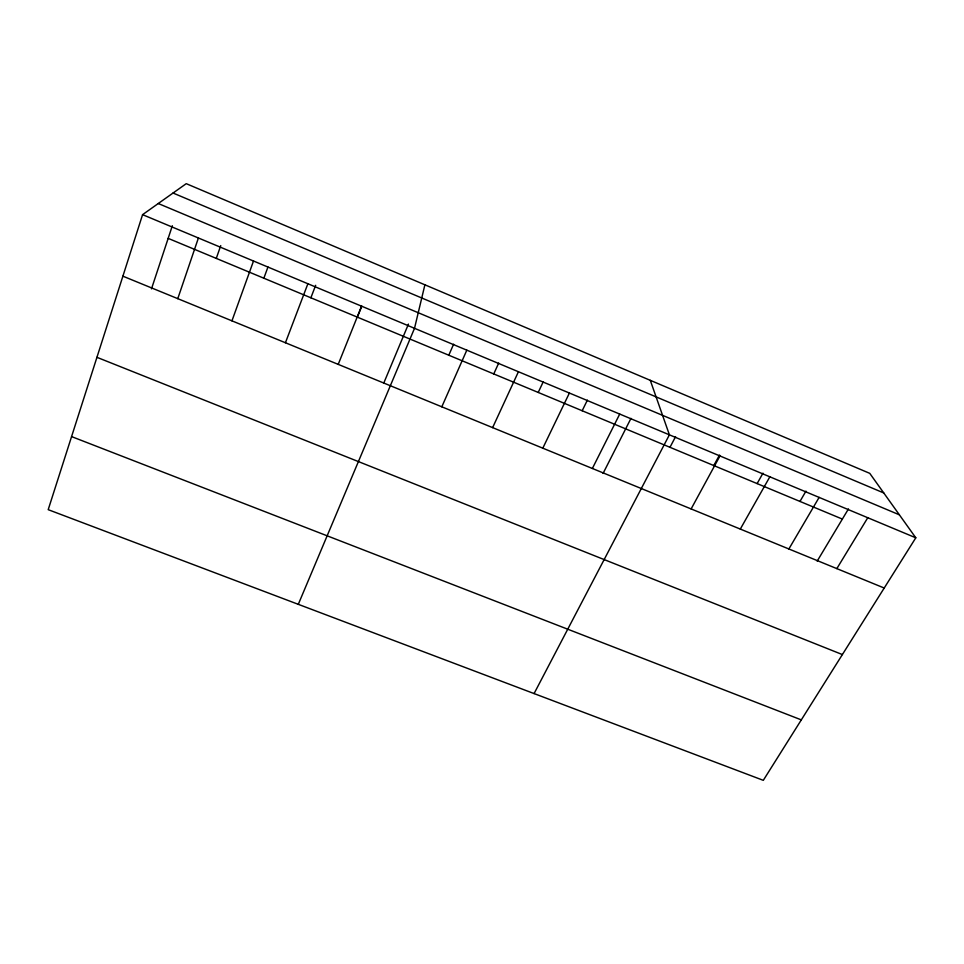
<?xml version="1.0" encoding="UTF-8"?>
<svg xmlns="http://www.w3.org/2000/svg" width="964" height="964" viewBox="0 0 964 964"><rect width="100%" height="100%" fill="white"/><g stroke="black" fill="none" stroke-linecap="round" stroke-linejoin="round"><path stroke-width="1.45" d="M424.895 284.802L414.52 328.314L298.298 604.332M142.576 214.659L48.2 509.667L763.295 780.334L915.8 537.804L869.757 473.348L186.245 183.666L142.576 214.659L915.8 537.804M151.481 288.875L172.339 225.745M177.774 298.659L198.403 237.988M216.285 258.412L220.744 245.603M231.95 320.843L253.508 261.015M263.859 278.21L267.968 266.98M285.428 342.75L307.89 283.741M310.878 297.792L315.662 285.308M338.219 364.38L361.548 306.166M357.379 317.156L361.777 306.178M383.793 383.033L408.447 324.097M448.802 355.222L453.598 344.22M441.813 406.808L466.817 350.161M493.761 373.936L498.689 363.067M492.628 427.618L518.427 371.73M538.213 392.444L543.286 381.708M542.804 448.176L569.399 393.035M582.184 410.748L587.377 400.132M592.366 468.48L619.719 414.062M603.066 473.432L630.986 418.364M534.08 693.574L669.402 434.824L650.278 380.322M669.98 447.308L675.571 436.656M713.794 465.552L719.518 455.02M691.128 508.932L719.951 455.948M757.126 483.591L762.97 473.179M740.304 529.079L769.85 476.806M799.975 501.437L805.952 491.146M788.877 548.974L819.123 497.4M817.171 561.132L848.453 508.92M836.836 568.615L867.769 517.728M71.577 436.596L801.313 719.879M96.93 357.319L842.379 654.568M122.898 276.174L884.217 588.028M168.17 238.373L842.355 519.078M158.265 203.525L899.376 514.812M173.05 193.029L883.771 492.966"/></g></svg>
